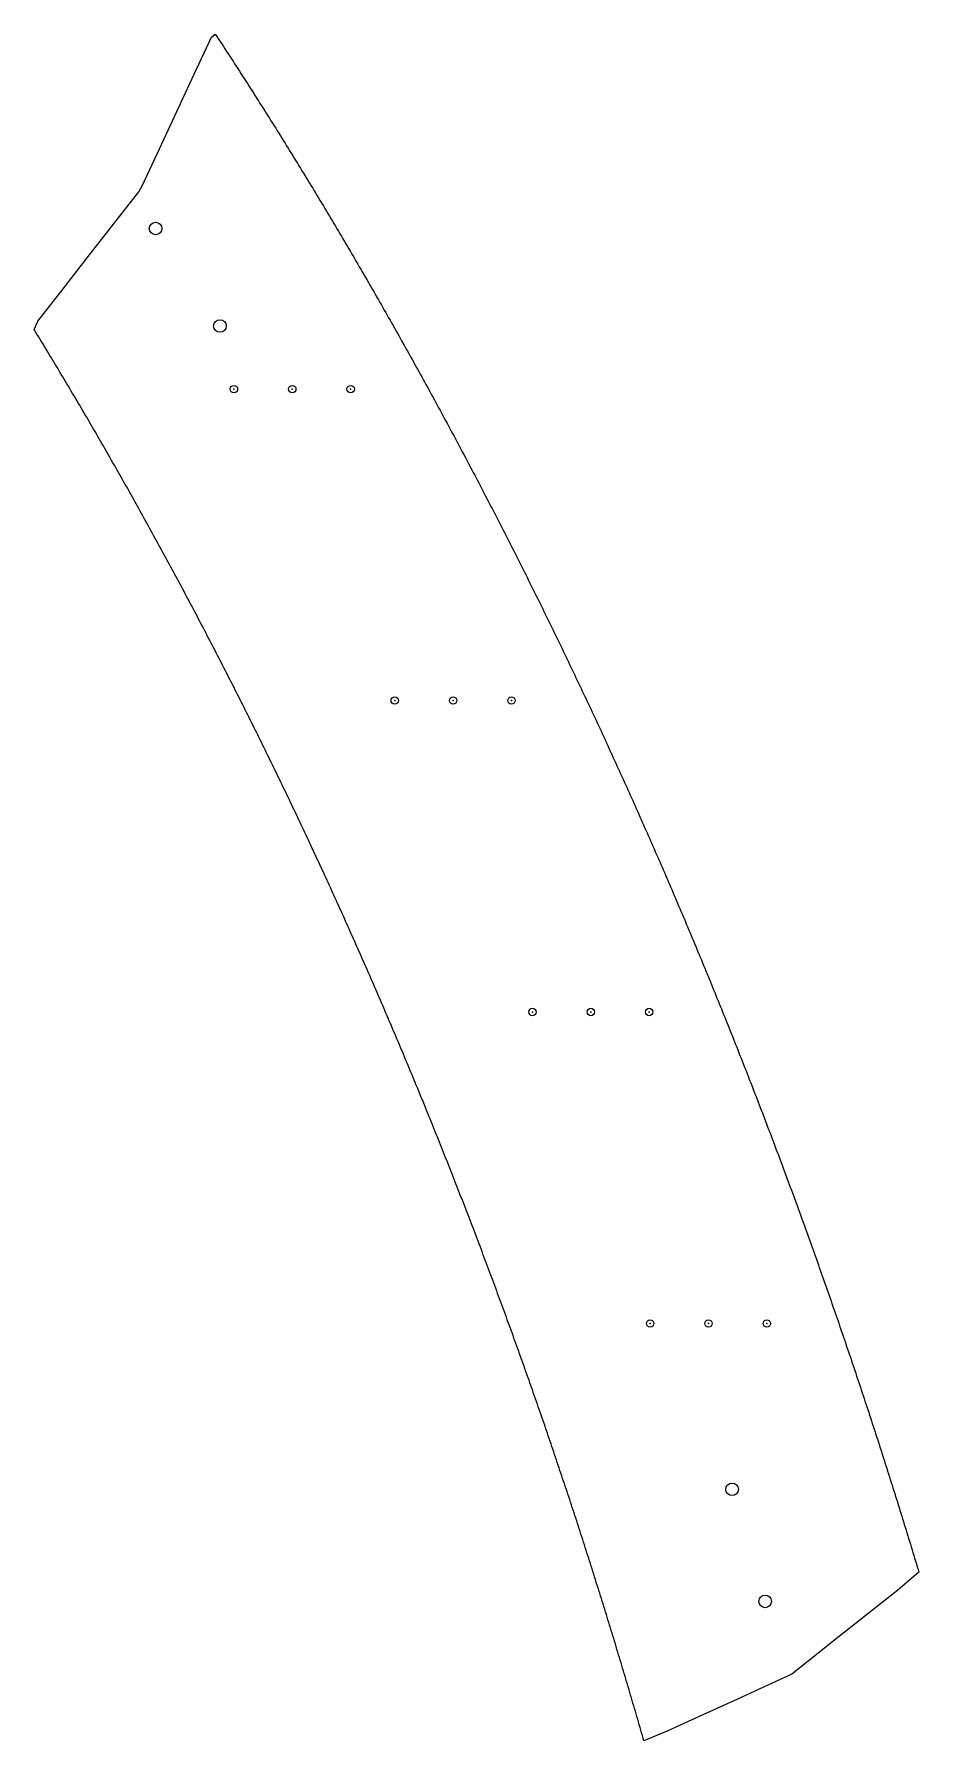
# Model space of a CAD drawing. Extents: x 15 to 497, y 19 to 601.
# Drawn here: x 394.5 to 440, y 218.4 to 306 of the extents above; entities that cross this region are included whole.
import ezdxf

# ---------------------------------------------------------------- set-up
doc = ezdxf.new("R2010")
doc.units = 0
doc.header["$PDMODE"] = 32
doc.header["$PDSIZE"] = 0.38
doc.layers.get('0').update_dxf_attribs({"linetype": 'CONTINUOUS'})
doc.layers.add('DRILLING', color=3, linetype='CONTINUOUS')
doc.layers.add('ENGRAVE', color=4, linetype='CONTINUOUS')

# ---------------------------------------------------------------- blocks, each defined once
blk = doc.blocks.new('*U741')
at = {"layer": 'ENGRAVE'}
blk.add_point((0, 0), dxfattribs=at)
blk = doc.blocks.new('*U742')
at = {"layer": 'ENGRAVE', "color": 0, "linetype": 'BYBLOCK'}
for p in [(0, 0), (3, 0), (6, 0)]:
    blk.add_blockref('*U741', p, dxfattribs=at)
blk = doc.blocks.new('*U743')
at = {"layer": 'ENGRAVE'}
blk.add_point((0, 0), dxfattribs=at)
blk = doc.blocks.new('*U744')
at = {"layer": 'ENGRAVE', "color": 0, "linetype": 'BYBLOCK'}
for p in [(0, 0), (3, 0), (6, 0)]:
    blk.add_blockref('*U743', p, dxfattribs=at)
blk = doc.blocks.new('*U745')
at = {"layer": 'ENGRAVE'}
blk.add_point((0, 0), dxfattribs=at)
blk = doc.blocks.new('*U746')
at = {"layer": 'ENGRAVE', "color": 0, "linetype": 'BYBLOCK'}
for p in [(0, 0), (3, 0), (6, 0)]:
    blk.add_blockref('*U745', p, dxfattribs=at)
blk = doc.blocks.new('*U747')
at = {"layer": 'ENGRAVE'}
blk.add_point((0, 0), dxfattribs=at)
blk = doc.blocks.new('*U748')
at = {"layer": 'ENGRAVE', "color": 0, "linetype": 'BYBLOCK'}
for p in [(0, 0), (3, 0), (6, 0)]:
    blk.add_blockref('*U747', p, dxfattribs=at)

msp = doc.modelspace()

# ---------------------------------------------------------------- linework, layer by layer
msp.add_polyline3d([(399.901, 297.949, 0), (400.069, 298.248, 0), (400.962, 300.159, 0), (401.855, 302.071, 0), (402.749, 303.982, 0), (403.642, 305.893, 0), (403.836, 306.046, 0), (403.919, 305.92, 0), (404.002, 305.794, 0), (404.085, 305.667, 0), (404.168, 305.541, 0), (404.251, 305.414, 0), (404.333, 305.288, 0), (404.416, 305.161, 0), (404.498, 305.035, 0), (404.581, 304.908, 0), (404.663, 304.781, 0), (404.745, 304.654, 0), (404.827, 304.528, 0), (404.91, 304.401, 0), (404.992, 304.274, 0), (405.073, 304.147, 0), (405.155, 304.02, 0), (405.237, 303.893, 0), (405.319, 303.765, 0), (405.401, 303.638, 0), (405.482, 303.511, 0), (405.564, 303.384, 0), (405.645, 303.256, 0), (405.726, 303.129, 0), (405.808, 303.002, 0), (405.889, 302.874, 0), (405.97, 302.747, 0), (406.051, 302.619, 0), (406.132, 302.491, 0), (406.213, 302.364, 0), (406.294, 302.236, 0), (406.375, 302.108, 0), (406.455, 301.98, 0), (406.536, 301.853, 0), (406.616, 301.725, 0), (406.697, 301.597, 0), (406.777, 301.469, 0), (406.857, 301.341, 0), (406.938, 301.213, 0), (407.018, 301.084, 0), (407.098, 300.956, 0), (407.178, 300.828, 0), (407.258, 300.7, 0), (407.338, 300.571, 0), (407.418, 300.443, 0), (407.497, 300.315, 0), (407.577, 300.186, 0), (407.656, 300.058, 0), (407.736, 299.929, 0), (407.815, 299.8, 0), (407.895, 299.672, 0), (407.974, 299.543, 0), (408.053, 299.414, 0), (408.132, 299.286, 0), (408.211, 299.157, 0), (408.29, 299.028, 0), (408.369, 298.899, 0), (408.448, 298.77, 0), (408.527, 298.641, 0), (408.605, 298.512, 0), (408.684, 298.383, 0), (408.762, 298.254, 0), (408.841, 298.125, 0), (408.919, 297.995, 0), (408.998, 297.866, 0), (409.076, 297.737, 0), (409.154, 297.607, 0), (409.232, 297.478, 0), (409.31, 297.348, 0), (409.388, 297.219, 0), (409.466, 297.089, 0), (409.544, 296.96, 0), (409.621, 296.83, 0), (409.699, 296.7, 0), (409.777, 296.571, 0), (409.854, 296.441, 0), (409.932, 296.311, 0), (410.009, 296.181, 0), (410.086, 296.051, 0), (410.163, 295.921, 0), (410.24, 295.792, 0), (410.318, 295.661, 0), (410.395, 295.531, 0), (410.471, 295.401, 0), (410.548, 295.271, 0), (410.625, 295.141, 0), (410.702, 295.011, 0), (410.778, 294.88, 0), (410.855, 294.75, 0), (410.931, 294.62, 0), (411.008, 294.489, 0), (411.084, 294.359, 0), (411.16, 294.228, 0), (411.236, 294.098, 0), (411.313, 293.967, 0), (411.389, 293.837, 0), (411.465, 293.706, 0), (411.54, 293.575, 0), (411.616, 293.444, 0), (411.692, 293.314, 0), (411.768, 293.183, 0), (411.843, 293.052, 0), (411.919, 292.921, 0), (411.994, 292.79, 0), (412.07, 292.659, 0), (412.145, 292.528, 0), (412.22, 292.397, 0), (412.295, 292.266, 0), (412.37, 292.135, 0), (412.445, 292.003, 0), (412.52, 291.872, 0), (412.595, 291.741, 0), (412.67, 291.61, 0), (412.745, 291.478, 0), (412.819, 291.347, 0), (412.894, 291.215, 0), (412.969, 291.084, 0), (413.043, 290.952, 0), (413.117, 290.821, 0), (413.192, 290.689, 0), (413.266, 290.557, 0), (413.34, 290.426, 0), (413.414, 290.294, 0), (413.488, 290.162, 0), (413.562, 290.03, 0), (413.636, 289.899, 0), (413.71, 289.767, 0), (413.783, 289.635, 0), (413.857, 289.503, 0), (413.931, 289.371, 0), (414.004, 289.239, 0), (414.078, 289.107, 0), (414.151, 288.975, 0), (414.224, 288.842, 0), (414.297, 288.71, 0), (414.371, 288.578, 0), (414.444, 288.446, 0), (414.517, 288.313, 0), (414.59, 288.181, 0), (414.662, 288.049, 0), (414.735, 287.916, 0), (414.808, 287.784, 0), (414.881, 287.651, 0), (414.953, 287.519, 0), (415.026, 287.386, 0), (415.098, 287.253, 0), (415.17, 287.121, 0), (415.243, 286.988, 0), (415.315, 286.855, 0), (415.387, 286.722, 0), (415.459, 286.59, 0), (415.531, 286.457, 0), (415.603, 286.324, 0), (415.675, 286.191, 0), (415.747, 286.058, 0), (415.818, 285.925, 0), (415.89, 285.792, 0), (415.962, 285.659, 0), (416.033, 285.526, 0), (416.105, 285.392, 0), (416.176, 285.259, 0), (416.247, 285.126, 0), (416.318, 284.993, 0), (416.39, 284.859, 0), (416.461, 284.726, 0), (416.532, 284.593, 0), (416.603, 284.459, 0), (416.673, 284.326, 0), (416.744, 284.192, 0), (416.815, 284.059, 0), (416.886, 283.925, 0), (416.956, 283.791, 0), (417.027, 283.658, 0), (417.097, 283.524, 0), (417.168, 283.39, 0), (417.238, 283.256, 0), (417.308, 283.123, 0), (417.378, 282.989, 0), (417.448, 282.855, 0), (417.518, 282.721, 0), (417.588, 282.587, 0), (417.658, 282.453, 0), (417.728, 282.319, 0), (417.798, 282.185, 0), (417.867, 282.051, 0), (417.937, 281.917, 0), (418.006, 281.783, 0), (418.076, 281.648, 0), (418.145, 281.514, 0), (418.215, 281.38, 0), (418.284, 281.245, 0), (418.353, 281.111, 0), (418.422, 280.977, 0), (418.491, 280.842, 0), (418.56, 280.708, 0), (418.629, 280.573, 0), (418.698, 280.439, 0), (418.767, 280.304, 0), (418.835, 280.17, 0), (418.904, 280.035, 0), (418.972, 279.9, 0), (419.041, 279.766, 0), (419.109, 279.631, 0), (419.178, 279.496, 0), (419.246, 279.361, 0), (419.314, 279.226, 0), (419.382, 279.091, 0), (419.45, 278.956, 0), (419.518, 278.821, 0), (419.586, 278.686, 0), (419.654, 278.551, 0), (419.722, 278.416, 0), (419.789, 278.281, 0), (419.857, 278.146, 0), (419.925, 278.011, 0), (419.992, 277.876, 0), (420.059, 277.74, 0), (420.127, 277.605, 0), (420.194, 277.47, 0), (420.261, 277.335, 0), (420.328, 277.199, 0), (420.395, 277.064, 0), (420.462, 276.928, 0), (420.529, 276.793, 0), (420.596, 276.657, 0), (420.663, 276.522, 0), (420.73, 276.386, 0), (420.796, 276.25, 0), (420.863, 276.115, 0), (420.93, 275.979, 0), (420.996, 275.843, 0), (421.062, 275.708, 0), (421.129, 275.572, 0), (421.195, 275.436, 0), (421.261, 275.3, 0), (421.327, 275.164, 0), (421.393, 275.028, 0), (421.459, 274.892, 0), (421.525, 274.756, 0), (421.591, 274.62, 0), (421.657, 274.484, 0), (421.722, 274.348, 0), (421.788, 274.212, 0), (421.853, 274.076, 0), (421.919, 273.94, 0), (421.984, 273.803, 0), (422.05, 273.667, 0), (422.115, 273.531, 0), (422.18, 273.394, 0), (422.245, 273.258, 0), (422.31, 273.122, 0), (422.375, 272.985, 0), (422.44, 272.849, 0), (422.505, 272.712, 0), (422.57, 272.576, 0), (422.635, 272.439, 0), (422.699, 272.303, 0), (422.764, 272.166, 0), (422.828, 272.029, 0), (422.893, 271.893, 0), (422.957, 271.756, 0), (423.021, 271.619, 0), (423.086, 271.482, 0), (423.15, 271.345, 0), (423.214, 271.209, 0), (423.278, 271.072, 0), (423.342, 270.935, 0), (423.406, 270.798, 0), (423.47, 270.661, 0), (423.533, 270.524, 0), (423.597, 270.387, 0), (423.661, 270.25, 0), (423.724, 270.112, 0), (423.788, 269.975, 0), (423.851, 269.838, 0), (423.915, 269.701, 0), (423.978, 269.564, 0), (424.041, 269.426, 0), (424.104, 269.289, 0), (424.167, 269.152, 0), (424.23, 269.014, 0), (424.293, 268.877, 0), (424.356, 268.74, 0), (424.419, 268.602, 0), (424.482, 268.465, 0), (424.544, 268.327, 0), (424.607, 268.19, 0), (424.669, 268.052, 0), (424.732, 267.914, 0), (424.794, 267.777, 0), (424.856, 267.639, 0), (424.919, 267.501, 0), (424.981, 267.364, 0), (425.043, 267.226, 0), (425.105, 267.088, 0), (425.167, 266.95, 0), (425.229, 266.812, 0), (425.291, 266.674, 0), (425.353, 266.536, 0), (425.414, 266.398, 0), (425.476, 266.26, 0), (425.537, 266.122, 0), (425.599, 265.984, 0), (425.66, 265.846, 0), (425.722, 265.708, 0), (425.783, 265.57, 0), (425.844, 265.432, 0), (425.905, 265.294, 0), (425.967, 265.155, 0), (426.028, 265.017, 0), (426.089, 264.879, 0), (426.149, 264.741, 0), (426.21, 264.602, 0), (426.271, 264.464, 0), (426.332, 264.326, 0), (426.392, 264.187, 0), (426.453, 264.049, 0), (426.513, 263.91, 0), (426.574, 263.772, 0), (426.634, 263.633, 0), (426.694, 263.494, 0), (426.755, 263.356, 0), (426.815, 263.217, 0), (426.875, 263.079, 0), (426.935, 262.94, 0), (426.995, 262.801, 0), (427.055, 262.662, 0), (427.115, 262.524, 0), (427.174, 262.385, 0), (427.234, 262.246, 0), (427.294, 262.107, 0), (427.353, 261.968, 0), (427.413, 261.829, 0), (427.472, 261.69, 0), (427.531, 261.551, 0), (427.591, 261.412, 0), (427.65, 261.273, 0), (427.709, 261.134, 0), (427.768, 260.995, 0), (427.827, 260.856, 0), (427.886, 260.717, 0), (427.945, 260.578, 0), (428.004, 260.438, 0), (428.063, 260.299, 0), (428.121, 260.16, 0), (428.18, 260.021, 0), (428.238, 259.881, 0), (428.297, 259.742, 0), (428.355, 259.603, 0), (428.414, 259.463, 0), (428.472, 259.324, 0), (428.53, 259.184, 0), (428.588, 259.045, 0), (428.646, 258.905, 0), (428.704, 258.766, 0), (428.762, 258.626, 0), (428.82, 258.486, 0), (428.878, 258.347, 0), (428.936, 258.207, 0), (428.993, 258.068, 0), (429.051, 257.928, 0), (429.108, 257.788, 0), (429.166, 257.648, 0), (429.223, 257.509, 0), (429.281, 257.369, 0), (429.338, 257.229, 0), (429.395, 257.089, 0), (429.452, 256.949, 0), (429.509, 256.809, 0), (429.566, 256.669, 0), (429.623, 256.529, 0), (429.68, 256.389, 0), (429.737, 256.249, 0), (429.794, 256.109, 0), (429.85, 255.969, 0), (429.907, 255.829, 0), (429.964, 255.689, 0), (430.02, 255.549, 0), (430.076, 255.408, 0), (430.133, 255.268, 0), (430.189, 255.128, 0), (430.245, 254.988, 0), (430.301, 254.847, 0), (430.357, 254.707, 0), (430.413, 254.567, 0), (430.469, 254.426, 0), (430.525, 254.286, 0), (430.581, 254.145, 0), (430.637, 254.005, 0), (430.693, 253.865, 0), (430.748, 253.724, 0), (430.804, 253.583, 0), (430.859, 253.443, 0), (430.915, 253.302, 0), (430.97, 253.162, 0), (431.025, 253.021, 0), (431.08, 252.88, 0), (431.136, 252.74, 0), (431.191, 252.599, 0), (431.246, 252.458, 0), (431.301, 252.317, 0), (431.356, 252.177, 0), (431.41, 252.036, 0), (431.465, 251.895, 0), (431.52, 251.754, 0), (431.574, 251.613, 0), (431.629, 251.472, 0), (431.683, 251.331, 0), (431.738, 251.19, 0), (431.792, 251.049, 0), (431.847, 250.908, 0), (431.901, 250.767, 0), (431.955, 250.626, 0), (432.009, 250.485, 0), (432.063, 250.344, 0), (432.117, 250.203, 0), (432.171, 250.062, 0), (432.225, 249.92, 0), (432.278, 249.779, 0), (432.332, 249.638, 0), (432.386, 249.497, 0), (432.439, 249.355, 0), (432.493, 249.214, 0), (432.546, 249.073, 0), (432.6, 248.931, 0), (432.653, 248.79, 0), (432.706, 248.648, 0), (432.759, 248.507, 0), (432.812, 248.365, 0), (432.866, 248.224, 0), (432.919, 248.082, 0), (432.971, 247.941, 0), (433.024, 247.799, 0), (433.077, 247.658, 0), (433.13, 247.516, 0), (433.182, 247.374, 0), (433.235, 247.233, 0), (433.287, 247.091, 0), (433.34, 246.949, 0), (433.392, 246.808, 0), (433.445, 246.666, 0), (433.497, 246.524, 0), (433.549, 246.382, 0), (433.601, 246.24, 0), (433.653, 246.098, 0), (433.705, 245.957, 0), (433.757, 245.815, 0), (433.809, 245.673, 0), (433.861, 245.531, 0), (433.913, 245.389, 0), (433.964, 245.247, 0), (434.016, 245.105, 0), (434.067, 244.963, 0), (434.119, 244.821, 0), (434.17, 244.678, 0), (434.222, 244.536, 0), (434.273, 244.394, 0), (434.324, 244.252, 0), (434.375, 244.11, 0), (434.426, 243.968, 0), (434.477, 243.825, 0), (434.528, 243.683, 0), (434.579, 243.541, 0), (434.63, 243.398, 0), (434.681, 243.256, 0), (434.731, 243.114, 0), (434.782, 242.971, 0), (434.833, 242.829, 0), (434.883, 242.686, 0), (434.934, 242.544, 0), (434.984, 242.401, 0), (435.034, 242.259, 0), (435.084, 242.116, 0), (435.135, 241.974, 0), (435.185, 241.831, 0), (435.235, 241.689, 0), (435.285, 241.546, 0), (435.335, 241.403, 0), (435.384, 241.261, 0), (435.434, 241.118, 0), (435.484, 240.975, 0), (435.534, 240.833, 0), (435.583, 240.69, 0), (435.633, 240.547, 0), (435.682, 240.404, 0), (435.732, 240.261, 0), (435.781, 240.119, 0), (435.83, 239.976, 0), (435.879, 239.833, 0), (435.928, 239.69, 0), (435.977, 239.547, 0), (436.027, 239.404, 0), (436.075, 239.261, 0), (436.124, 239.118, 0), (436.173, 238.975, 0), (436.222, 238.832, 0), (436.271, 238.689, 0), (436.319, 238.546, 0), (436.368, 238.403, 0), (436.416, 238.26, 0), (436.465, 238.116, 0), (436.513, 237.973, 0), (436.561, 237.83, 0), (436.609, 237.687, 0), (436.658, 237.544, 0), (436.706, 237.4, 0), (436.754, 237.257, 0), (436.802, 237.114, 0), (436.85, 236.97, 0), (436.897, 236.827, 0), (436.945, 236.684, 0), (436.993, 236.54, 0), (437.041, 236.397, 0), (437.088, 236.253, 0), (437.136, 236.11, 0), (437.183, 235.966, 0), (437.231, 235.823, 0), (437.278, 235.679, 0), (437.325, 235.536, 0), (437.372, 235.392, 0), (437.42, 235.249, 0), (437.467, 235.105, 0), (437.514, 234.961, 0), (437.561, 234.818, 0), (437.607, 234.674, 0), (437.654, 234.53, 0), (437.701, 234.387, 0), (437.748, 234.243, 0), (437.794, 234.099, 0), (437.841, 233.956, 0), (437.887, 233.812, 0), (437.934, 233.668, 0), (437.98, 233.524, 0), (438.026, 233.38, 0), (438.073, 233.236, 0), (438.119, 233.092, 0), (438.165, 232.949, 0), (438.211, 232.805, 0), (438.257, 232.661, 0), (438.303, 232.517, 0), (438.349, 232.373, 0), (438.395, 232.229, 0), (438.44, 232.085, 0), (438.486, 231.941, 0), (438.532, 231.796, 0), (438.577, 231.652, 0), (438.623, 231.508, 0), (438.668, 231.364, 0), (438.713, 231.22, 0), (438.759, 231.076, 0), (438.804, 230.932, 0), (438.849, 230.787, 0), (438.894, 230.643, 0), (438.939, 230.499, 0), (438.984, 230.355, 0), (439.029, 230.21, 0), (439.074, 230.066, 0), (439.119, 229.922, 0), (439.163, 229.777, 0), (439.208, 229.633, 0), (439.252, 229.488, 0), (439.297, 229.344, 0), (439.341, 229.2, 0), (439.386, 229.055, 0), (439.43, 228.911, 0), (439.474, 228.766, 0), (439.519, 228.622, 0), (439.563, 228.477, 0), (439.607, 228.333, 0), (439.651, 228.188, 0), (439.695, 228.043, 0), (439.739, 227.899, 0), (439.782, 227.754, 0), (439.826, 227.61, 0), (439.87, 227.465, 0), (439.914, 227.32, 0), (439.957, 227.175, 0), (440.001, 227.031, 0), (438.914, 226.117, 0), (437.377, 224.898, 0), (435.84, 223.678, 0), (434.303, 222.459, 0), (433.466, 221.805, 0), (432.456, 221.335, 0), (430.672, 220.52, 0), (428.887, 219.704, 0), (427.103, 218.888, 0), (425.867, 218.372, 0), (425.827, 218.511, 0), (425.787, 218.649, 0), (425.748, 218.788, 0), (425.708, 218.926, 0), (425.668, 219.065, 0), (425.628, 219.203, 0), (425.588, 219.342, 0), (425.547, 219.48, 0), (425.507, 219.619, 0), (425.467, 219.757, 0), (425.427, 219.896, 0), (425.386, 220.034, 0), (425.346, 220.172, 0), (425.305, 220.311, 0), (425.265, 220.449, 0), (425.224, 220.587, 0), (425.183, 220.726, 0), (425.143, 220.864, 0), (425.102, 221.002, 0), (425.061, 221.14, 0), (425.02, 221.279, 0), (424.979, 221.417, 0), (424.938, 221.555, 0), (424.897, 221.693, 0), (424.856, 221.831, 0), (424.814, 221.969, 0), (424.773, 222.107, 0), (424.732, 222.245, 0), (424.69, 222.383, 0), (424.649, 222.521, 0), (424.607, 222.659, 0), (424.566, 222.797, 0), (424.524, 222.935, 0), (424.482, 223.073, 0), (424.441, 223.211, 0), (424.399, 223.349, 0), (424.357, 223.487, 0), (424.315, 223.625, 0), (424.273, 223.763, 0), (424.231, 223.901, 0), (424.189, 224.038, 0), (424.147, 224.176, 0), (424.104, 224.314, 0), (424.062, 224.452, 0), (424.02, 224.589, 0), (423.977, 224.727, 0), (423.935, 224.865, 0), (423.892, 225.002, 0), (423.85, 225.14, 0), (423.807, 225.278, 0), (423.764, 225.415, 0), (423.721, 225.553, 0), (423.679, 225.69, 0), (423.636, 225.828, 0), (423.593, 225.966, 0), (423.55, 226.103, 0), (423.507, 226.24, 0), (423.463, 226.378, 0), (423.42, 226.515, 0), (423.377, 226.653, 0), (423.334, 226.79, 0), (423.29, 226.928, 0), (423.247, 227.065, 0), (423.203, 227.202, 0), (423.16, 227.339, 0), (423.116, 227.477, 0), (423.072, 227.614, 0), (423.029, 227.751, 0), (422.985, 227.888, 0), (422.941, 228.026, 0), (422.897, 228.163, 0), (422.853, 228.3, 0), (422.809, 228.437, 0), (422.765, 228.574, 0), (422.721, 228.711, 0), (422.677, 228.848, 0), (422.632, 228.985, 0), (422.588, 229.122, 0), (422.544, 229.259, 0), (422.499, 229.396, 0), (422.455, 229.533, 0), (422.41, 229.67, 0), (422.365, 229.807, 0), (422.321, 229.944, 0), (422.276, 230.081, 0), (422.231, 230.218, 0), (422.186, 230.354, 0), (422.141, 230.491, 0), (422.096, 230.628, 0), (422.051, 230.765, 0), (422.006, 230.901, 0), (421.961, 231.038, 0), (421.916, 231.175, 0), (421.87, 231.311, 0), (421.825, 231.448, 0), (421.779, 231.585, 0), (421.734, 231.721, 0), (421.688, 231.858, 0), (421.643, 231.994, 0), (421.597, 232.131, 0), (421.551, 232.267, 0), (421.506, 232.404, 0), (421.46, 232.54, 0), (421.414, 232.676, 0), (421.368, 232.813, 0), (421.322, 232.949, 0), (421.276, 233.086, 0), (421.23, 233.222, 0), (421.183, 233.358, 0), (421.137, 233.494, 0), (421.091, 233.631, 0), (421.044, 233.767, 0), (420.998, 233.903, 0), (420.951, 234.039, 0), (420.905, 234.175, 0), (420.858, 234.311, 0), (420.812, 234.448, 0), (420.765, 234.584, 0), (420.718, 234.72, 0), (420.671, 234.856, 0), (420.624, 234.992, 0), (420.577, 235.128, 0), (420.53, 235.264, 0), (420.483, 235.4, 0), (420.436, 235.535, 0), (420.389, 235.671, 0), (420.341, 235.807, 0), (420.294, 235.943, 0), (420.246, 236.079, 0), (420.199, 236.215, 0), (420.151, 236.35, 0), (420.104, 236.486, 0), (420.056, 236.622, 0), (420.008, 236.758, 0), (419.961, 236.893, 0), (419.913, 237.029, 0), (419.865, 237.164, 0), (419.817, 237.3, 0), (419.769, 237.436, 0), (419.721, 237.571, 0), (419.673, 237.707, 0), (419.624, 237.842, 0), (419.576, 237.978, 0), (419.528, 238.113, 0), (419.479, 238.248, 0), (419.431, 238.384, 0), (419.382, 238.519, 0), (419.334, 238.654, 0), (419.285, 238.79, 0), (419.237, 238.925, 0), (419.188, 239.06, 0), (419.139, 239.196, 0), (419.09, 239.331, 0), (419.041, 239.466, 0), (418.992, 239.601, 0), (418.943, 239.736, 0), (418.894, 239.871, 0), (418.845, 240.006, 0), (418.795, 240.141, 0), (418.746, 240.277, 0), (418.697, 240.412, 0), (418.647, 240.547, 0), (418.598, 240.681, 0), (418.548, 240.816, 0), (418.499, 240.951, 0), (418.449, 241.086, 0), (418.399, 241.221, 0), (418.349, 241.356, 0), (418.3, 241.491, 0), (418.25, 241.625, 0), (418.2, 241.76, 0), (418.15, 241.895, 0), (418.1, 242.03, 0), (418.049, 242.164, 0), (417.999, 242.299, 0), (417.949, 242.433, 0), (417.898, 242.568, 0), (417.848, 242.703, 0), (417.798, 242.837, 0), (417.747, 242.972, 0), (417.696, 243.106, 0), (417.646, 243.241, 0), (417.595, 243.375, 0), (417.544, 243.509, 0), (417.493, 243.644, 0), (417.443, 243.778, 0), (417.392, 243.912, 0), (417.341, 244.047, 0), (417.289, 244.181, 0), (417.238, 244.315, 0), (417.187, 244.45, 0), (417.136, 244.584, 0), (417.084, 244.718, 0), (417.033, 244.852, 0), (416.982, 244.986, 0), (416.93, 245.12, 0), (416.879, 245.254, 0), (416.827, 245.388, 0), (416.775, 245.522, 0), (416.723, 245.656, 0), (416.672, 245.79, 0), (416.62, 245.924, 0), (416.568, 246.058, 0), (416.516, 246.192, 0), (416.464, 246.326, 0), (416.412, 246.46, 0), (416.359, 246.593, 0), (416.307, 246.727, 0), (416.255, 246.861, 0), (416.202, 246.995, 0), (416.15, 247.128, 0), (416.097, 247.262, 0), (416.045, 247.396, 0), (415.992, 247.529, 0), (415.94, 247.663, 0), (415.887, 247.796, 0), (415.834, 247.93, 0), (415.781, 248.063, 0), (415.728, 248.197, 0), (415.675, 248.33, 0), (415.622, 248.464, 0), (415.569, 248.597, 0), (415.516, 248.73, 0), (415.463, 248.864, 0), (415.409, 248.997, 0), (415.356, 249.13, 0), (415.302, 249.263, 0), (415.249, 249.397, 0), (415.195, 249.53, 0), (415.142, 249.663, 0), (415.088, 249.796, 0), (415.034, 249.929, 0), (414.981, 250.062, 0), (414.927, 250.195, 0), (414.873, 250.328, 0), (414.819, 250.461, 0), (414.765, 250.594, 0), (414.711, 250.727, 0), (414.656, 250.86, 0), (414.602, 250.993, 0), (414.548, 251.126, 0), (414.494, 251.259, 0), (414.439, 251.391, 0), (414.385, 251.524, 0), (414.33, 251.657, 0), (414.276, 251.79, 0), (414.221, 251.922, 0), (414.166, 252.055, 0), (414.111, 252.187, 0), (414.057, 252.32, 0), (414.002, 252.453, 0), (413.947, 252.585, 0), (413.892, 252.718, 0), (413.837, 252.85, 0), (413.781, 252.982, 0), (413.726, 253.115, 0), (413.671, 253.247, 0), (413.615, 253.38, 0), (413.56, 253.512, 0), (413.505, 253.644, 0), (413.449, 253.776, 0), (413.393, 253.909, 0), (413.338, 254.041, 0), (413.282, 254.173, 0), (413.226, 254.305, 0), (413.17, 254.437, 0), (413.115, 254.569, 0), (413.059, 254.701, 0), (413.003, 254.833, 0), (412.946, 254.965, 0), (412.89, 255.097, 0), (412.834, 255.229, 0), (412.778, 255.361, 0), (412.721, 255.493, 0), (412.665, 255.625, 0), (412.609, 255.757, 0), (412.552, 255.888, 0), (412.495, 256.02, 0), (412.439, 256.152, 0), (412.382, 256.283, 0), (412.325, 256.415, 0), (412.268, 256.547, 0), (412.212, 256.678, 0), (412.155, 256.81, 0), (412.098, 256.941, 0), (412.04, 257.073, 0), (411.983, 257.204, 0), (411.926, 257.336, 0), (411.869, 257.467, 0), (411.811, 257.598, 0), (411.754, 257.73, 0), (411.697, 257.861, 0), (411.639, 257.992, 0), (411.581, 258.124, 0), (411.524, 258.255, 0), (411.466, 258.386, 0), (411.408, 258.517, 0), (411.35, 258.648, 0), (411.293, 258.779, 0), (411.235, 258.91, 0), (411.177, 259.041, 0), (411.118, 259.172, 0), (411.06, 259.303, 0), (411.002, 259.434, 0), (410.944, 259.565, 0), (410.885, 259.696, 0), (410.827, 259.827, 0), (410.769, 259.957, 0), (410.71, 260.088, 0), (410.651, 260.219, 0), (410.593, 260.35, 0), (410.534, 260.48, 0), (410.475, 260.611, 0), (410.416, 260.741, 0), (410.357, 260.872, 0), (410.298, 261.002, 0), (410.239, 261.133, 0), (410.18, 261.263, 0), (410.121, 261.394, 0), (410.062, 261.524, 0), (410.003, 261.655, 0), (409.943, 261.785, 0), (409.884, 261.915, 0), (409.824, 262.045, 0), (409.765, 262.176, 0), (409.705, 262.306, 0), (409.646, 262.436, 0), (409.586, 262.566, 0), (409.526, 262.696, 0), (409.466, 262.826, 0), (409.406, 262.956, 0), (409.346, 263.086, 0), (409.286, 263.216, 0), (409.226, 263.346, 0), (409.166, 263.476, 0), (409.106, 263.606, 0), (409.045, 263.736, 0), (408.985, 263.865, 0), (408.925, 263.995, 0), (408.864, 264.125, 0), (408.804, 264.254, 0), (408.743, 264.384, 0), (408.682, 264.514, 0), (408.622, 264.643, 0), (408.561, 264.773, 0), (408.5, 264.902, 0), (408.439, 265.032, 0), (408.378, 265.161, 0), (408.317, 265.291, 0), (408.256, 265.42, 0), (408.195, 265.549, 0), (408.133, 265.679, 0), (408.072, 265.808, 0), (408.011, 265.937, 0), (407.949, 266.066, 0), (407.888, 266.195, 0), (407.826, 266.324, 0), (407.765, 266.454, 0), (407.703, 266.583, 0), (407.641, 266.712, 0), (407.579, 266.841, 0), (407.518, 266.97, 0), (407.456, 267.098, 0), (407.394, 267.227, 0), (407.331, 267.356, 0), (407.269, 267.485, 0), (407.207, 267.614, 0), (407.145, 267.742, 0), (407.083, 267.871, 0), (407.02, 268, 0), (406.958, 268.128, 0), (406.895, 268.257, 0), (406.833, 268.385, 0), (406.77, 268.514, 0), (406.707, 268.642, 0), (406.645, 268.771, 0), (406.582, 268.899, 0), (406.519, 269.028, 0), (406.456, 269.156, 0), (406.393, 269.284, 0), (406.33, 269.412, 0), (406.267, 269.541, 0), (406.203, 269.669, 0), (406.14, 269.797, 0), (406.077, 269.925, 0), (406.013, 270.053, 0), (405.95, 270.181, 0), (405.886, 270.309, 0), (405.823, 270.437, 0), (405.759, 270.565, 0), (405.695, 270.693, 0), (405.632, 270.821, 0), (405.568, 270.949, 0), (405.504, 271.076, 0), (405.44, 271.204, 0), (405.376, 271.332, 0), (405.312, 271.459, 0), (405.247, 271.587, 0), (405.183, 271.715, 0), (405.119, 271.842, 0), (405.055, 271.97, 0), (404.99, 272.097, 0), (404.926, 272.225, 0), (404.861, 272.352, 0), (404.796, 272.479, 0), (404.732, 272.607, 0), (404.667, 272.734, 0), (404.602, 272.861, 0), (404.537, 272.988, 0), (404.472, 273.116, 0), (404.407, 273.243, 0), (404.342, 273.37, 0), (404.277, 273.497, 0), (404.212, 273.624, 0), (404.147, 273.751, 0), (404.081, 273.878, 0), (404.016, 274.005, 0), (403.951, 274.131, 0), (403.885, 274.258, 0), (403.82, 274.385, 0), (403.754, 274.512, 0), (403.688, 274.638, 0), (403.622, 274.765, 0), (403.557, 274.892, 0), (403.491, 275.018, 0), (403.425, 275.145, 0), (403.359, 275.271, 0), (403.293, 275.398, 0), (403.226, 275.524, 0), (403.16, 275.651, 0), (403.094, 275.777, 0), (403.028, 275.903, 0), (402.961, 276.03, 0), (402.895, 276.156, 0), (402.828, 276.282, 0), (402.761, 276.408, 0), (402.695, 276.534, 0), (402.628, 276.66, 0), (402.561, 276.786, 0), (402.494, 276.912, 0), (402.427, 277.038, 0), (402.36, 277.164, 0), (402.293, 277.29, 0), (402.226, 277.416, 0), (402.159, 277.542, 0), (402.092, 277.667, 0), (402.025, 277.793, 0), (401.957, 277.919, 0), (401.89, 278.044, 0), (401.822, 278.17, 0), (401.755, 278.296, 0), (401.687, 278.421, 0), (401.619, 278.546, 0), (401.551, 278.672, 0), (401.484, 278.797, 0), (401.416, 278.923, 0), (401.348, 279.048, 0), (401.28, 279.173, 0), (401.212, 279.298, 0), (401.144, 279.424, 0), (401.075, 279.549, 0), (401.007, 279.674, 0), (400.939, 279.799, 0), (400.87, 279.924, 0), (400.802, 280.049, 0), (400.733, 280.174, 0), (400.665, 280.299, 0), (400.596, 280.424, 0), (400.527, 280.548, 0), (400.458, 280.673, 0), (400.39, 280.798, 0), (400.321, 280.922, 0), (400.252, 281.047, 0), (400.183, 281.172, 0), (400.113, 281.296, 0), (400.044, 281.421, 0), (399.975, 281.545, 0), (399.906, 281.67, 0), (399.836, 281.794, 0), (399.767, 281.918, 0), (399.697, 282.043, 0), (399.628, 282.167, 0), (399.558, 282.291, 0), (399.488, 282.415, 0), (399.419, 282.539, 0), (399.349, 282.664, 0), (399.279, 282.788, 0), (399.209, 282.912, 0), (399.139, 283.036, 0), (399.069, 283.16, 0), (398.998, 283.283, 0), (398.928, 283.407, 0), (398.858, 283.531, 0), (398.788, 283.655, 0), (398.717, 283.778, 0), (398.647, 283.902, 0), (398.576, 284.026, 0), (398.505, 284.149, 0), (398.435, 284.273, 0), (398.364, 284.396, 0), (398.293, 284.52, 0), (398.222, 284.643, 0), (398.151, 284.767, 0), (398.08, 284.89, 0), (398.009, 285.013, 0), (397.938, 285.136, 0), (397.867, 285.26, 0), (397.796, 285.383, 0), (397.724, 285.506, 0), (397.653, 285.629, 0), (397.581, 285.752, 0), (397.51, 285.875, 0), (397.438, 285.998, 0), (397.367, 286.12, 0), (397.295, 286.243, 0), (397.223, 286.366, 0), (397.151, 286.489, 0), (397.079, 286.611, 0), (397.007, 286.734, 0), (396.935, 286.857, 0), (396.863, 286.979, 0), (396.791, 287.102, 0), (396.719, 287.224, 0), (396.646, 287.347, 0), (396.574, 287.469, 0), (396.502, 287.591, 0), (396.429, 287.713, 0), (396.357, 287.836, 0), (396.284, 287.958, 0), (396.211, 288.08, 0), (396.138, 288.202, 0), (396.066, 288.324, 0), (395.993, 288.446, 0), (395.92, 288.568, 0), (395.847, 288.69, 0), (395.774, 288.812, 0), (395.7, 288.933, 0), (395.627, 289.055, 0), (395.554, 289.177, 0), (395.48, 289.298, 0), (395.407, 289.42, 0), (395.334, 289.542, 0), (395.26, 289.663, 0), (395.186, 289.785, 0), (395.113, 289.906, 0), (395.039, 290.027, 0), (394.965, 290.149, 0), (394.891, 290.27, 0), (394.817, 290.391, 0), (394.743, 290.512, 0), (394.669, 290.633, 0), (394.595, 290.754, 0), (394.521, 290.875, 0), (394.711, 291.294, 0), (396.009, 292.958, 0), (397.306, 294.622, 0), (398.604, 296.286, 0), (399.901, 297.949, 0)])
at = {"layer": 'DRILLING'}
for centre in [(400.7656, 296.0606), (404.0713, 291.0534), (430.4001, 231.2913), (432.0976, 225.5364)]:
    msp.add_circle(centre, 0.3225, dxfattribs=at)

# ---------------------------------------------------------------- block references
at = {"layer": 'ENGRAVE', "xscale": -1}
for name, p in [('*U748', (410.7921, 287.8128)), ('*U746', (419.0569, 271.8128)), ('*U744', (426.1362, 255.8128)), ('*U742', (432.1832, 239.8128))]:
    msp.add_blockref(name, p, dxfattribs=at)

doc.saveas('drawing.dxf')
